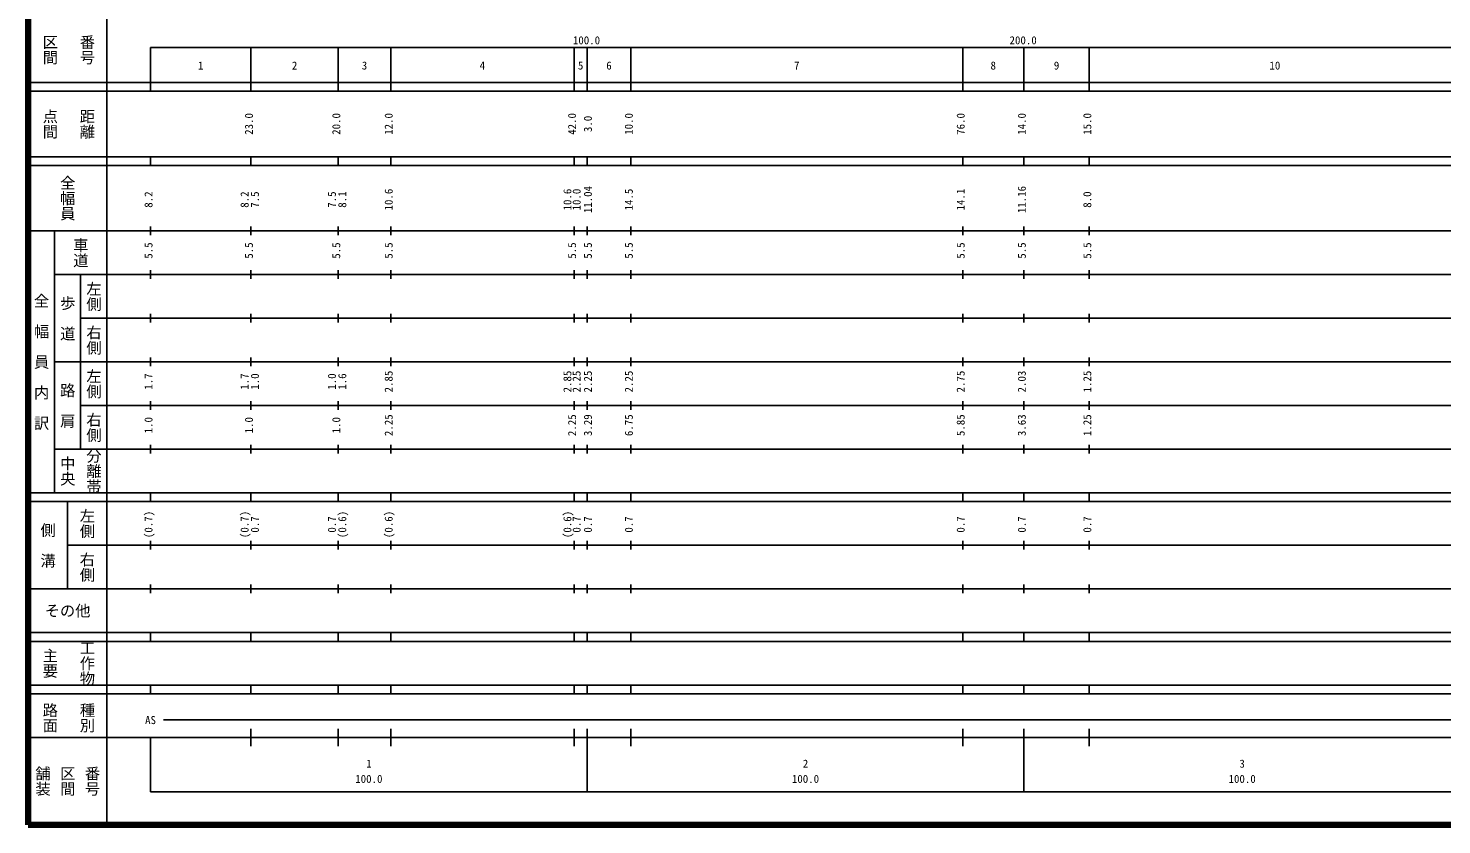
# Model space of a CAD drawing. Units: millimetres on the paper, enlarged 1000 times. Extents: x 40000 to 680000, y 20000 to 380000.
# Drawn here: x 40000 to 363711, y 20000 to 202409 of the extents above; entities that cross this region are included whole.
import ezdxf
from ezdxf.enums import TextEntityAlignment as Align

# ---------------------------------------------------------------- set-up
doc = ezdxf.new("R2010")
doc.units = ezdxf.units.MM
doc.header["$LTSCALE"] = 1000
doc.layers.add('M-TTL', color=2, linetype='Continuous', lineweight=140)
doc.layers.add('M-TTL-BAND', color=7, linetype='Continuous', lineweight=25)
doc.styles.add('@ＭＳ ゴシック', font='')
doc.styles.add('ＭＳ ゴシック', font='')
doc.styles.get('@ＭＳ ゴシック').set_extended_font_data('@MS Gothic')
doc.styles.get('ＭＳ ゴシック').set_extended_font_data('MS Gothic')

msp = doc.modelspace()

# ---------------------------------------------------------------- linework, layer by layer
at = {"layer": 'M-TTL'}
for p, q in [((40000, 380000), (40000, 20000)), ((40000, 20000), (680000, 20000))]:
    msp.add_line(p, q, dxfattribs=at)
at = {"layer": 'M-TTL-BAND'}
for p, q in [((58000, 370000), (58000, 20000)), ((68000, 198000), (579000, 198000)), ((68000, 198000), (68000, 188000)), ((91000, 188000), (91000, 198000)), ((111000, 188000), (111000, 198000)), ((123000, 188000), (123000, 198000)), ((165000, 188000), (165000, 198000)), ((168000, 188000), (168000, 198000)), ((178000, 188000), (178000, 198000)), ((254000, 188000), (254000, 198000)), ((268000, 188000), (268000, 198000)), ((283000, 188000), (283000, 198000)), ((40000, 190000), (579000, 190000)), ((40000, 188000), (579000, 188000)), ((40000, 173000), (579000, 173000)), ((68000, 171000), (68000, 173000)), ((91000, 171000), (91000, 173000)), ((111000, 171000), (111000, 173000)), ((123000, 171000), (123000, 173000)), ((165000, 171000), (165000, 173000)), ((168000, 171000), (168000, 173000)), ((178000, 171000), (178000, 173000)), ((254000, 171000), (254000, 173000)), ((268000, 171000), (268000, 173000)), ((283000, 171000), (283000, 173000)), ((40000, 171000), (579000, 171000)), ((40000, 156000), (579000, 156000)), ((46000, 96000), (46000, 156000)), ((68000, 155000), (68000, 157000)), ((91000, 155000), (91000, 157000)), ((111000, 155000), (111000, 157000)), ((123000, 155000), (123000, 157000)), ((165000, 155000), (165000, 157000)), ((168000, 155000), (168000, 157000)), ((178000, 155000), (178000, 157000)), ((254000, 155000), (254000, 157000)), ((268000, 155000), (268000, 157000)), ((283000, 155000), (283000, 157000)), ((46000, 146000), (579000, 146000)), ((52000, 146000), (52000, 106000)), ((68000, 145000), (68000, 147000)), ((91000, 145000), (91000, 147000)), ((111000, 145000), (111000, 147000)), ((123000, 145000), (123000, 147000)), ((165000, 145000), (165000, 147000)), ((168000, 145000), (168000, 147000)), ((178000, 145000), (178000, 147000)), ((254000, 145000), (254000, 147000)), ((268000, 145000), (268000, 147000)), ((283000, 145000), (283000, 147000)), ((52000, 136000), (579000, 136000)), ((68000, 135000), (68000, 137000)), ((91000, 135000), (91000, 137000)), ((111000, 135000), (111000, 137000)), ((123000, 135000), (123000, 137000)), ((165000, 135000), (165000, 137000)), ((168000, 135000), (168000, 137000)), ((178000, 135000), (178000, 137000)), ((254000, 135000), (254000, 137000)), ((268000, 135000), (268000, 137000)), ((283000, 135000), (283000, 137000)), ((68000, 125000), (68000, 127000)), ((91000, 125000), (91000, 127000)), ((111000, 125000), (111000, 127000)), ((123000, 125000), (123000, 127000)), ((165000, 125000), (165000, 127000)), ((168000, 125000), (168000, 127000)), ((178000, 125000), (178000, 127000)), ((254000, 125000), (254000, 127000)), ((268000, 125000), (268000, 127000)), ((283000, 125000), (283000, 127000)), ((46000, 126000), (579000, 126000)), ((68000, 115000), (68000, 117000)), ((91000, 115000), (91000, 117000)), ((111000, 115000), (111000, 117000)), ((123000, 115000), (123000, 117000)), ((165000, 115000), (165000, 117000)), ((168000, 115000), (168000, 117000)), ((178000, 115000), (178000, 117000)), ((254000, 115000), (254000, 117000)), ((268000, 115000), (268000, 117000)), ((283000, 115000), (283000, 117000)), ((52000, 116000), (579000, 116000)), ((68000, 105000), (68000, 107000)), ((91000, 105000), (91000, 107000)), ((111000, 105000), (111000, 107000)), ((123000, 105000), (123000, 107000)), ((165000, 105000), (165000, 107000)), ((168000, 105000), (168000, 107000)), ((178000, 105000), (178000, 107000)), ((254000, 105000), (254000, 107000)), ((268000, 105000), (268000, 107000)), ((283000, 105000), (283000, 107000)), ((46000, 106000), (579000, 106000)), ((40000, 96000), (579000, 96000)), ((40000, 94000), (579000, 94000)), ((49000, 94000), (49000, 74000)), ((68000, 94000), (68000, 96000)), ((91000, 94000), (91000, 96000)), ((111000, 94000), (111000, 96000)), ((123000, 94000), (123000, 96000)), ((165000, 94000), (165000, 96000)), ((168000, 94000), (168000, 96000)), ((178000, 94000), (178000, 96000)), ((254000, 94000), (254000, 96000)), ((268000, 94000), (268000, 96000)), ((283000, 94000), (283000, 96000)), ((68000, 83000), (68000, 85000)), ((91000, 83000), (91000, 85000)), ((111000, 83000), (111000, 85000)), ((123000, 83000), (123000, 85000)), ((165000, 83000), (165000, 85000)), ((168000, 83000), (168000, 85000)), ((178000, 83000), (178000, 85000)), ((254000, 83000), (254000, 85000)), ((268000, 83000), (268000, 85000)), ((283000, 83000), (283000, 85000)), ((49000, 84000), (579000, 84000)), ((68000, 73000), (68000, 75000)), ((91000, 73000), (91000, 75000)), ((111000, 73000), (111000, 75000)), ((123000, 73000), (123000, 75000)), ((165000, 73000), (165000, 75000)), ((168000, 73000), (168000, 75000)), ((178000, 73000), (178000, 75000)), ((254000, 73000), (254000, 75000)), ((268000, 73000), (268000, 75000)), ((283000, 73000), (283000, 75000)), ((40000, 74000), (579000, 74000)), ((40000, 64000), (579000, 64000)), ((40000, 62000), (579000, 62000)), ((68000, 62000), (68000, 64000)), ((91000, 62000), (91000, 64000)), ((111000, 62000), (111000, 64000)), ((123000, 62000), (123000, 64000)), ((165000, 62000), (165000, 64000)), ((168000, 62000), (168000, 64000)), ((178000, 62000), (178000, 64000)), ((254000, 62000), (254000, 64000)), ((268000, 62000), (268000, 64000)), ((283000, 62000), (283000, 64000)), ((40000, 52000), (579000, 52000)), ((68000, 50000), (68000, 52000)), ((91000, 50000), (91000, 52000)), ((111000, 50000), (111000, 52000)), ((123000, 50000), (123000, 52000)), ((165000, 50000), (165000, 52000)), ((168000, 50000), (168000, 52000)), ((178000, 50000), (178000, 52000)), ((254000, 50000), (254000, 52000)), ((268000, 50000), (268000, 52000)), ((283000, 50000), (283000, 52000)), ((40000, 50000), (579000, 50000)), ((71000, 44000), (565000, 44000)), ((40000, 40000), (579000, 40000)), ((68000, 40000), (68000, 27500)), ((91000, 38000), (91000, 42000)), ((111000, 38000), (111000, 42000)), ((123000, 38000), (123000, 42000)), ((165000, 38000), (165000, 42000)), ((168000, 27500), (168000, 42000)), ((178000, 38000), (178000, 42000)), ((254000, 38000), (254000, 42000)), ((268000, 27500), (268000, 42000)), ((283000, 38000), (283000, 42000)), ((68000, 27500), (579000, 27500))]:
    msp.add_line(p, q, dxfattribs=at)

# ---------------------------------------------------------------- texts
at = {"layer": 'M-TTL-BAND', "style": '@ＭＳ ゴシック'}
for s, p in [('番号', (53500, 197500)), ('区間', (45000, 197500)), ('点間', (45000, 180500)), ('距離', (53500, 180500)), ('全幅員', (49000, 163500)), ('車道', (52000, 151000)), ('左側', (55000, 141000)), ('全\u3000幅\u3000員\u3000内\u3000訳', (43000, 126000)), ('歩\u3000道', (49000, 136000)), ('右側', (55000, 131000)), ('左側', (55000, 121000)), ('路\u3000肩', (49000, 116000)), ('右側', (55000, 111000)), ('中央', (49000, 101000)), ('分離帯', (55000, 101000)), ('左側', (53500, 89000)), ('側\u3000溝', (44500, 84000)), ('右側', (53500, 79000)), ('工作物', (53500, 57000)), ('主要', (45000, 57000)), ('路面', (45000, 44500)), ('種別', (53500, 44500)), ('舗装', (43333, 30000)), ('区間', (49000, 30000)), ('番号', (54667, 30000))]:
    msp.add_text(s, height=2566, rotation=270, dxfattribs=at).set_placement(p, align=Align.MIDDLE_CENTER)
at = {"layer": 'M-TTL-BAND', "style": 'ＭＳ ゴシック'}
for s, p in [('100.0', (167844, 198195)), ('200.0', (267844, 198195)), ('1', (79500, 192405)), ('2', (101000, 192405)), ('3', (117000, 192405)), ('4', (144000, 192405)), ('5', (166500, 192405)), ('6', (173000, 192405)), ('7', (216000, 192405)), ('8', (261000, 192405)), ('9', (275500, 192405)), ('10', (325500, 192405)), ('AS', (68000, 42500)), ('1', (118000, 32523)), ('2', (218000, 32523)), ('3', (318000, 32523)), ('100.0', (118000, 29033)), ('100.0', (218000, 29033)), ('100.0', (318000, 29033))]:
    msp.add_text(s, height=1833, dxfattribs=at).set_placement(p, align=Align.BOTTOM_CENTER)
for s, p in [('23.0', (92000, 180500)), ('20.0', (112000, 180500)), ('12.0', (124000, 180500)), ('42.0', (166000, 180500)), ('3.0', (169628, 180500)), ('10.0', (179000, 180500)), ('76.0', (255000, 180500)), ('14.0', (269000, 180500)), ('15.0', (284000, 180500)), ('10.6', (124000, 163174)), ('10.6', (164931, 163174)), ('10.0', (167042, 163174)), ('11.04', (169628, 163174)), ('14.5', (179000, 163174)), ('14.1', (255000, 163174)), ('11.16', (269000, 163174)), ('8.2', (69000, 163174)), ('8.2', (91000, 163174)), ('7.5', (93370, 163174)), ('7.5', (111000, 163174)), ('8.1', (113370, 163174)), ('8.0', (284000, 163174)), ('5.5', (69000, 151500)), ('5.5', (92000, 151500)), ('5.5', (112000, 151500)), ('5.5', (124000, 151500)), ('5.5', (166000, 151500)), ('5.5', (169628, 151500)), ('5.5', (179000, 151500)), ('5.5', (255000, 151500)), ('5.5', (269000, 151500)), ('5.5', (284000, 151500)), ('1.7', (69000, 121500)), ('1.7', (91000, 121500)), ('1.0', (93370, 121500)), ('1.0', (111000, 121500)), ('1.6', (113370, 121500)), ('2.85', (124000, 121500)), ('2.85', (164931, 121500)), ('2.25', (167042, 121500)), ('2.25', (169628, 121500)), ('2.25', (179000, 121500)), ('2.75', (255000, 121500)), ('2.03', (269000, 121500)), ('1.25', (284000, 121500)), ('2.25', (124000, 111500)), ('2.25', (166000, 111500)), ('3.29', (169628, 111500)), ('6.75', (179000, 111500)), ('5.85', (255000, 111500)), ('3.63', (269000, 111500)), ('1.25', (284000, 111500)), ('1.0', (69000, 111500)), ('1.0', (92000, 111500)), ('1.0', (112000, 111500)), ('(0.7)', (69000, 88764)), ('(0.7)', (91000, 88764)), ('(0.6)', (113370, 88764)), ('(0.6)', (124000, 88764)), ('(0.6)', (164931, 88764)), ('0.7', (93370, 88764)), ('0.7', (111000, 88764)), ('0.7', (167042, 88764)), ('0.7', (169628, 88764)), ('0.7', (179000, 88764)), ('0.7', (255000, 88764)), ('0.7', (269000, 88764)), ('0.7', (284000, 88764))]:
    msp.add_text(s, height=1833, rotation=90, dxfattribs=at).set_placement(p, align=Align.BOTTOM_CENTER)
msp.add_text('その他', height=2566, dxfattribs=at).set_placement((49000, 69000), align=Align.MIDDLE_CENTER)

doc.saveas('drawing.dxf')
